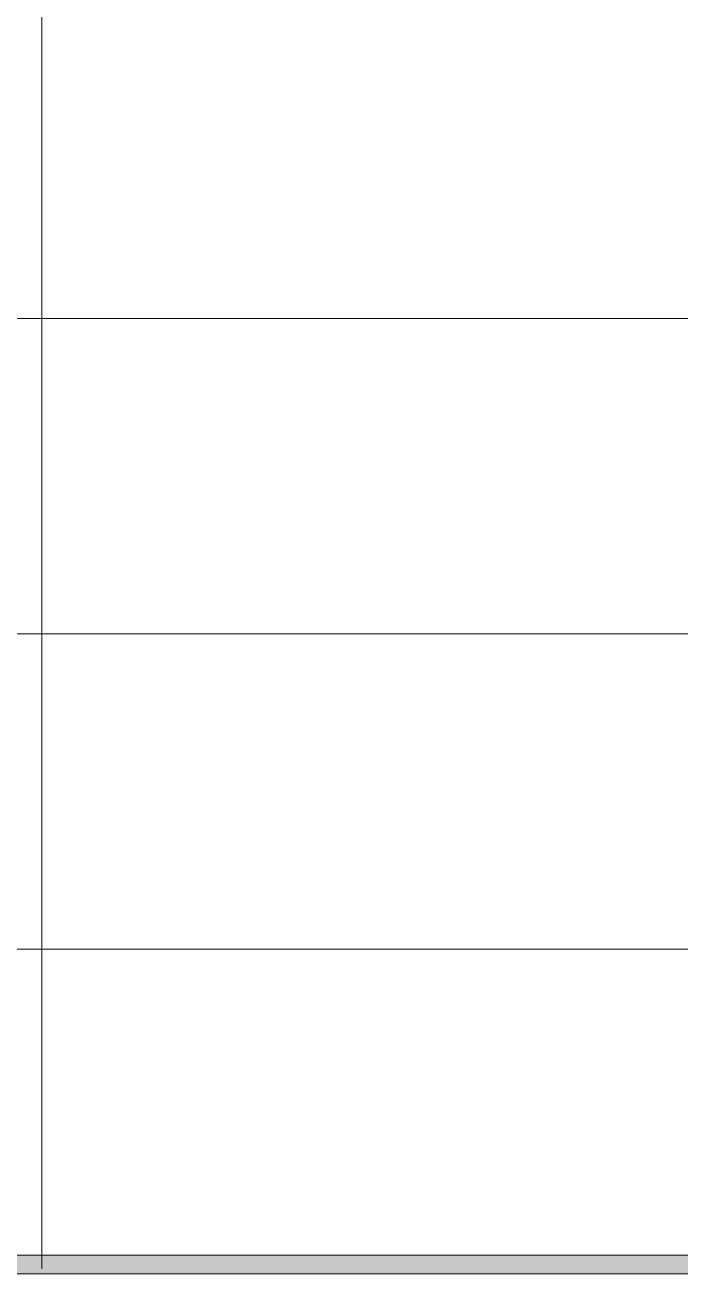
# Model space of a CAD drawing. Header units: millimetres. Extents: x 210 to 63265, y -7201 to 22496.
# Drawn here: x 60983 to 61728, y -1688 to -268 of the extents above; entities that cross this region are included whole.
import ezdxf

# ---------------------------------------------------------------- set-up
doc = ezdxf.new("R2010")
doc.units = ezdxf.units.MM

msp = doc.modelspace()

# ---------------------------------------------------------------- hatches: boundary and pattern name
h = msp.add_hatch(color=0)
h.dxf.hatch_style = 2
h.paths.add_polyline_path([(60263.2, -1687.8), (60263.2, -1666.4), (62765, -1666.4), (62765, -1687.8)])

# ---------------------------------------------------------------- linework, layer by layer
at = {"color": 0, "lineweight": 0}
for points in [[(61002.4, -1681.8), (61002.4, 1186.1)], [(60263.2, -601.6), (62765, -601.6)], [(60263.2, -960.1), (61002.4, -960.1)], [(61002.4, -960.1), (62765, -960.1)], [(60263.2, -1318.6), (62765, -1318.6)]]:
    msp.add_lwpolyline(points, dxfattribs=at)
msp.add_lwpolyline([(60263.2, -1687.8), (60263.2, -1666.4), (62765, -1666.4), (62765, -1687.8)], close=True, dxfattribs=at)

doc.saveas('drawing.dxf')
